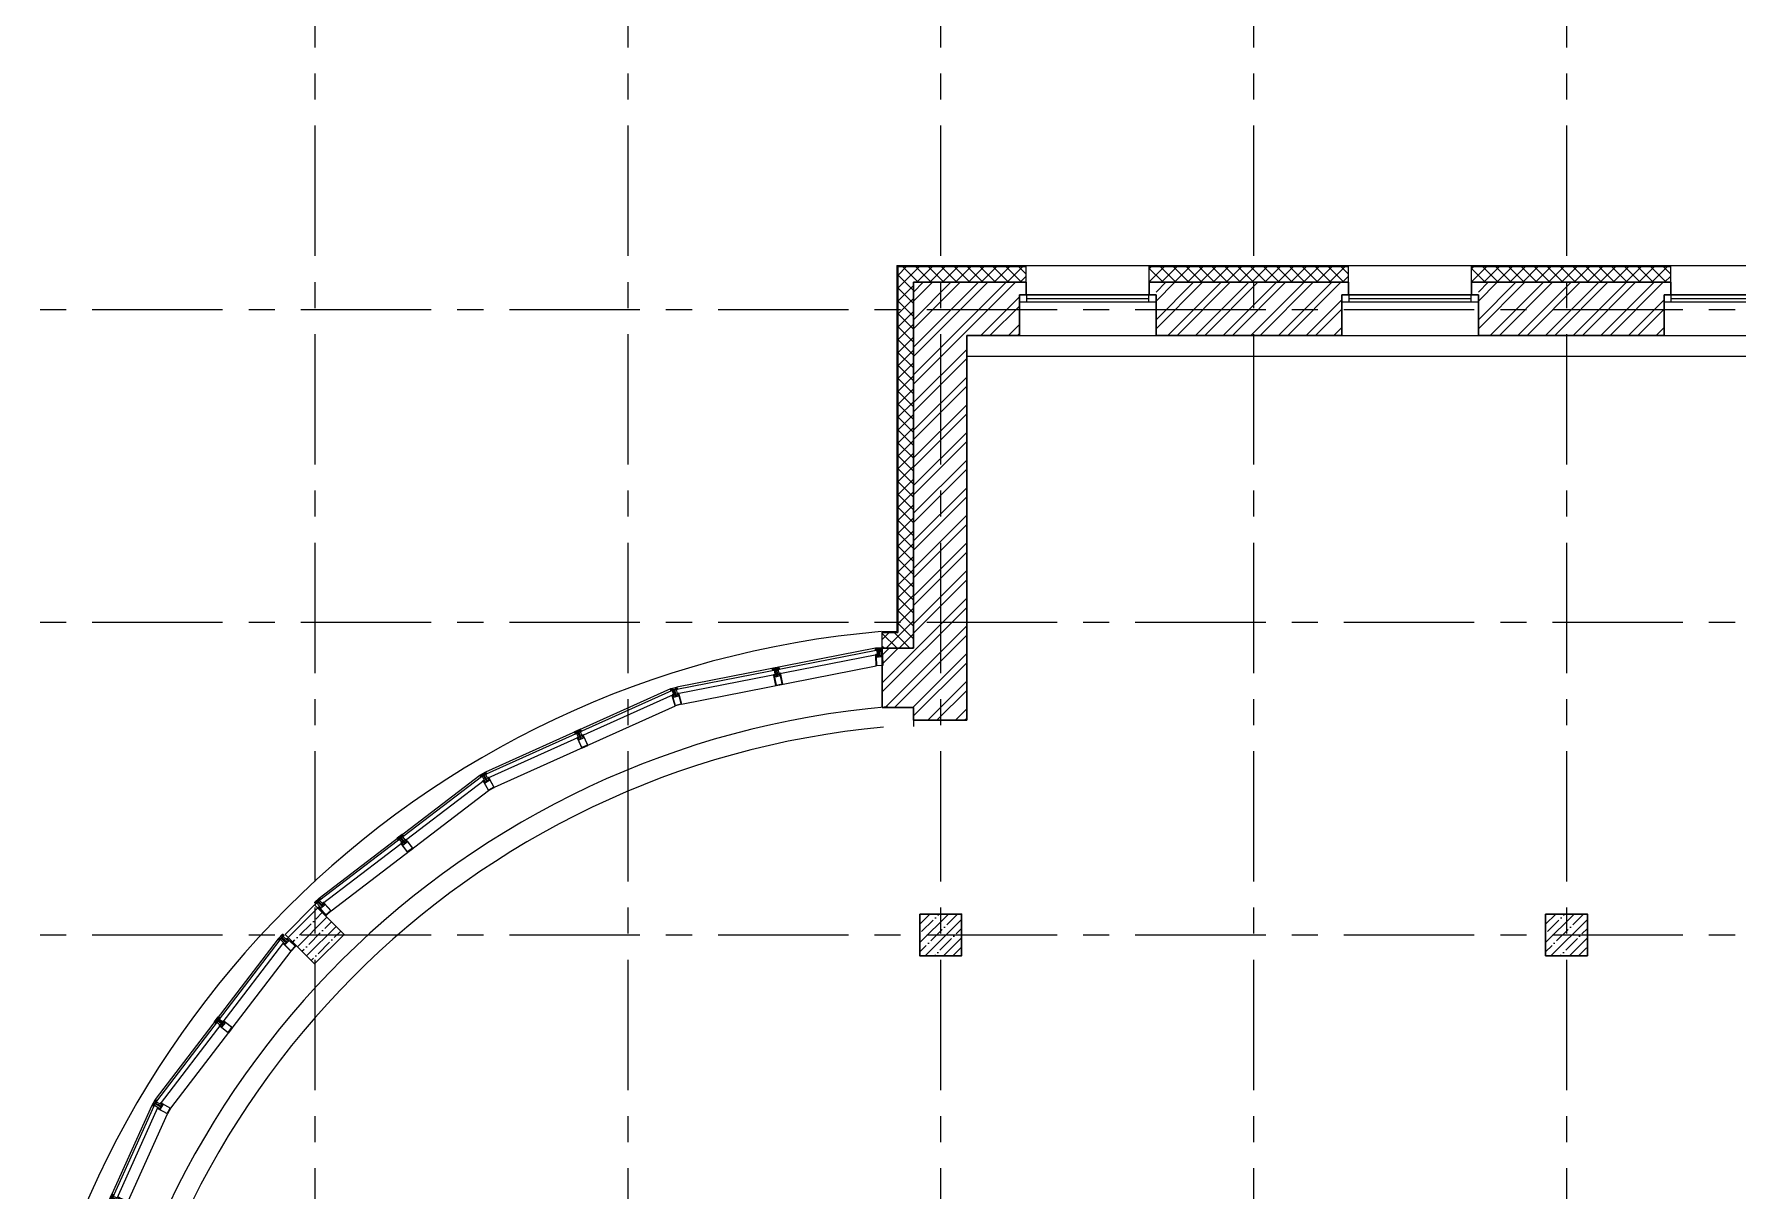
# Model space of a CAD drawing. Header units: millimetres. Extents: x -13407 to 8063098, y -54153 to 109271.
# Drawn here: x -3121 to 13214, y 66940 to 78036 of the extents above; entities that cross this region are included whole.
import ezdxf

# ---------------------------------------------------------------- set-up
doc = ezdxf.new("R2010")
doc.units = ezdxf.units.MM
doc.linetypes.add('CENTER', pattern=[2, 1.25, -0.25, 0.25, -0.25])
for name, color, linetype, lineweight in [('АР_Колонны', 5, 'Continuous', 30), ('АР_Колонны Штрих', 250, 'Continuous', 5), ('АР_Навесной фасад', 5, 'Continuous', 5), ('АР_Оси', 193, 'Continuous', 9), ('АР_Перегородки витражные', 152, 'Continuous', 13), ('АР_Подоконники', 163, 'Continuous', 9), ('АР_Сущ Несущая стена', 202, 'Continuous', 30), ('АР_Утеплитель', 250, 'Continuous', 9), ('АР_Штриховка кирпич', 250, 'Continuous', 9)]:
    doc.layers.add(name, color=color, linetype=linetype, lineweight=lineweight)
doc.layers.add('АР_новое окно', color=160, linetype='Continuous')
pattern_1 = [(335.76716334, (-69115.3163, 318510.941), (0.651582564, 1.447617495), []), (65.76716334, (-69115.3163, 318510.941), (-1.447617495, 0.651582564), [])]

# ---------------------------------------------------------------- blocks, each defined once
blk = doc.blocks.new('*U389')
at = {"layer": 'АР_новое окно', "lineweight": 20}
for p, q in [((0, 1310), (-70, 1310)), ((0, 0), (-70, 0))]:
    blk.add_line(p, q, dxfattribs=at)
at = {"layer": 'АР_новое окно'}
for p, q in [((-70, 1310), (-70, 0)), ((-70, 0), (-70, 1310)), ((0, 1310), (0, 0)), ((0, 1240), (-70, 1240)), ((-35, 1240), (-35, 70)), ((0, 70), (-70, 70))]:
    blk.add_line(p, q, dxfattribs=at)
blk = doc.blocks.new('*U390')
at = {"layer": 'АР_новое окно', "lineweight": 20}
for p, q in [((0, 1310), (-70, 1310)), ((0, 0), (-70, 0))]:
    blk.add_line(p, q, dxfattribs=at)
at = {"layer": 'АР_новое окно'}
for p, q in [((-70, 1310), (-70, 0)), ((-70, 0), (-70, 1310)), ((0, 1310), (0, 0)), ((0, 1240), (-70, 1240)), ((-35, 1240), (-35, 70)), ((0, 70), (-70, 70))]:
    blk.add_line(p, q, dxfattribs=at)
blk = doc.blocks.new('*U391')
at = {"layer": 'АР_новое окно', "lineweight": 20}
for p, q in [((0, 1310), (-70, 1310)), ((0, 0), (-70, 0))]:
    blk.add_line(p, q, dxfattribs=at)
at = {"layer": 'АР_новое окно'}
for p, q in [((-70, 1310), (-70, 0)), ((-70, 0), (-70, 1310)), ((0, 1310), (0, 0)), ((0, 1240), (-70, 1240)), ((-35, 1240), (-35, 70)), ((0, 70), (-70, 70))]:
    blk.add_line(p, q, dxfattribs=at)
blk = doc.blocks.new('стойка витр.')
h = blk.add_hatch()
h.set_pattern_fill('ANSI37', scale=0.5, angle=-69.2328)
h.set_pattern_definition(pattern_1)
edge = h.paths.add_edge_path()
edge.add_line((-23, 14), (-23, 15))
edge.add_arc((-23, 15), 0.427, 20.7605, 72.3)
edge.add_arc((-23, 16), 0.427, 110.764, 252.288, ccw=False)
edge.add_line((-23, 16), (-22, 16))
edge.add_arc((-22, 16), 0.183, 20.749, 110.7854, ccw=False)
edge.add_line((-22, 16), (-22, 16))
edge.add_arc((-22, 16), 0.183, 200.7666, 335.778)
edge.add_line((-22, 16), (-21, 18))
edge.add_arc((-22, 18), 0.637, 344.3928, 381.7249)
edge.add_line((-21, 18), (-23, 22))
edge.add_arc((-23, 22), 0.637, 19.8094, 57.1415)
edge.add_line((-23, 22), (-24, 23))
edge.add_arc((-24, 23), 0.183, 65.7564, 200.7677)
edge.add_line((-25, 23), (-24, 23))
edge.add_arc((-25, 23), 0.183, -69.251, 20.7854, ccw=False)
edge.add_line((-25, 23), (-26, 22))
edge.add_arc((-26, 23), 0.427, 149.2464, 290.7703, ccw=False)
edge.add_arc((-27, 23), 0.427, 329.2344, 380.7738)
edge.add_line((-26, 23), (-27, 24))
edge.add_arc((-27, 24), 0.183, 20.749, 110.7854)
edge.add_line((-27, 24), (-33, 22))
edge.add_arc((-33, 21), 0.306, 107.612, 200.6883)
edge.add_line((-34, 21), (-33, 21))
edge.add_arc((-33, 21), 0.304, 200.7453, 225.8124)
edge.add_line((-33, 21), (-32, 19))
edge.add_arc((-32, 19), 0.305, -108.8628, 45.7814, ccw=False)
edge.add_arc((-29, 28), 9.95, 231.9543, 250.0412, ccw=False)
edge.add_arc((-35, 20), 0.4, 42.3093, 119.225)
edge.add_arc((-35, 20), 0.602, 134.395, 228.6478)
edge.add_arc((-29, 28), 11, 232.0873, 240.8889)
edge.add_arc((-37, 13), 6.09, 40.7589, 60.6144, ccw=False)
edge.add_arc((-33, 17), 0.305, -34.8959, 41.6027, ccw=False)
edge.add_line((-32, 16), (-33, 16))
edge.add_arc((-33, 16), 0.305, 145.1101, 256.4243)
edge.add_line((-33, 15), (-32, 15))
edge.add_arc((-32, 15), 0.305, -34.8899, 76.4243, ccw=False)
edge.add_line((-32, 15), (-32, 14))
edge.add_arc((-32, 14), 0.305, 145.1101, 256.4243)
edge.add_line((-32, 13), (-31, 13))
edge.add_arc((-31, 13), 0.305, -24.2247, 76.4204, ccw=False)
edge.add_line((-31, 13), (-32, 11))
edge.add_arc((-31, 11), 0.305, 155.7711, 290.7403)
edge.add_line((-31, 11), (-23, 14))
edge.add_arc((-23, 14), 0.183, 290.749, 380.749)
edge = h.paths.add_edge_path(flags=16)
edge.add_line((-23, 21), (-22, 19))
edge.add_arc((-23, 18), 0.541, -69.2328, 20.7672, ccw=False)
edge.add_line((-23, 18), (-23, 18))
edge.add_arc((-24, 18), 0.541, 200.7672, 290.7672, ccw=False)
edge.add_line((-24, 18), (-25, 20))
edge.add_arc((-25, 20), 0.541, 110.7672, 200.7672, ccw=False)
edge.add_line((-25, 21), (-24, 21))
edge.add_arc((-24, 21), 0.541, 20.7672, 110.7672, ccw=False)
edge = h.paths.add_edge_path(flags=16)
edge.add_line((-27, 20), (-26, 17))
edge.add_arc((-26, 17), 0.541, -69.2328, 20.7672, ccw=False)
edge.add_line((-26, 16), (-28, 15))
edge.add_arc((-28, 16), 0.541, 200.7672, 290.7672, ccw=False)
edge.add_line((-29, 15), (-30, 19))
edge.add_arc((-30, 19), 0.541, 110.7672, 200.7672, ccw=False)
edge.add_line((-30, 20), (-28, 21))
edge.add_arc((-27, 20), 0.541, 20.7672, 110.7672, ccw=False)
h = blk.add_hatch()
h.set_pattern_fill('ANSI37', scale=0.5, angle=-69.2328)
h.set_pattern_definition([(335.76716334, (-69115.9168, 318510.7132), (0.651582564, 1.447617495), []), (65.76716334, (-69115.9168, 318510.7132), (-1.447617495, 0.651582564), [])])
edge = h.paths.add_edge_path()
edge.add_arc((-61, -46), 0.549, 155.7657, 200.7672)
edge.add_line((-62, -46), (-61, -44))
edge.add_arc((-61, -44), 0.183, 20.7672, 155.7657)
edge.add_line((-61, -44), (-61, -45))
edge.add_arc((-61, -45), 0.183, 200.7672, 290.7672)
edge.add_line((-61, -45), (-59, -44))
edge.add_arc((-60, -44), 0.427, -69.2328, 72.2936)
edge.add_arc((-59, -43), 0.427, 200.7672, 252.2936)
edge.add_line((-60, -43), (-63, -35))
edge.add_arc((-63, -34), 0.305, 110.7672, 200.7672)
edge.add_line((-63, -34), (-61, -33))
edge.add_arc((-60, -34), 0.304, 76.4029, 110.7672)
edge.add_line((-60, -33), (-60, -34))
edge.add_arc((-108, -56), 53, 16.7114, 24.8229)
edge.add_line((-57, -41), (-58, -41))
edge.add_arc((-58, -41), 0.305, 145.1109, 256.4234)
edge.add_line((-58, -42), (-57, -42))
edge.add_arc((-57, -42), 0.305, -34.8891, 76.4234)
edge.add_line((-57, -42), (-57, -43))
edge.add_arc((-57, -43), 0.305, 145.1109, 256.4234)
edge.add_line((-57, -44), (-56, -44))
edge.add_arc((-56, -44), 0.305, -34.8891, 76.4234)
edge.add_line((-56, -44), (-56, -45))
edge.add_arc((-56, -45), 0.305, 145.1109, 256.4234)
edge.add_line((-56, -46), (-55, -46))
edge.add_arc((-56, -46), 0.305, -34.8891, 76.4234)
edge.add_line((-55, -46), (-56, -47))
edge.add_arc((-56, -47), 0.305, 145.1109, 256.4234)
edge.add_line((-56, -47), (-55, -48))
edge.add_arc((-55, -48), 0.305, -34.8891, 76.4234)
edge.add_line((-55, -48), (-55, -49))
edge.add_arc((-55, -49), 0.305, 145.1109, 256.4234)
edge.add_line((-55, -49), (-54, -50))
edge.add_arc((-54, -50), 0.305, -34.8891, 76.4234)
edge.add_line((-54, -50), (-54, -51))
edge.add_arc((-54, -51), 0.305, 145.1109, 256.4234)
edge.add_line((-54, -51), (-53, -51))
edge.add_arc((-53, -52), 0.305, -43.6751, 76.4279)
edge.add_line((-53, -52), (-54, -53))
edge.add_arc((-54, -53), 0.305, 136.3286, 262.7471)
edge.add_arc((-55, -61), 7.99, 59.586, 82.7471)
edge.add_arc((-51, -54), 0.305, 253.291, 419.586)
edge.add_arc((-53, -61), 6.03, 73.291, 110.7672)
edge.add_line((-55, -55), (-55, -55))
edge.add_arc((-55, -55), 0.427, 200.7672, 290.7672)
edge.add_line((-55, -55), (-57, -51))
edge.add_arc((-56, -51), 0.427, 149.2366, 200.7672)
edge.add_arc((-57, -51), 0.427, -30.7634, 40.0143)
edge.add_arc((-57, -51), 0.427, 40.0005, 110.7672)
edge.add_line((-57, -50), (-58, -51))
edge.add_arc((-58, -51), 0.183, 110.7672, 200.7672)
edge.add_line((-58, -51), (-58, -51))
edge.add_arc((-59, -51), 0.183, 245.7686, 380.7672)
edge.add_line((-59, -51), (-60, -51))
edge.add_arc((-60, -50), 0.549, 200.7672, 245.7686)
edge.add_line((-60, -50), (-62, -46))
edge = h.paths.add_edge_path(flags=16)
edge.add_arc((-59, -49), 0.541, 200.7672, 290.7672)
edge.add_line((-61, -47), (-60, -49))
edge.add_arc((-60, -47), 0.541, 110.7672, 200.7672)
edge.add_line((-59, -46), (-60, -46))
edge.add_arc((-59, -46), 0.541, 20.7672, 110.7672)
edge.add_line((-58, -48), (-59, -46))
edge.add_arc((-58, -49), 0.541, -69.2328, 20.7672)
edge.add_line((-59, -50), (-58, -49))
h = blk.add_hatch()
h.set_pattern_fill('ANSI37', scale=0.5, angle=-69.2328)
h.set_pattern_definition(pattern_1)
edge = h.paths.add_edge_path()
edge.add_line((-8, -26), (-7, -27))
edge.add_arc((-8, -27), 0.427, -30.7656, 20.7738, ccw=False)
edge.add_arc((-7, -27), 0.427, 149.2464, 290.7703)
edge.add_line((-7, -28), (-6, -27))
edge.add_arc((-6, -27), 0.183, 290.749, 380.7854)
edge.add_line((-6, -27), (-6, -27))
edge.add_arc((-6, -27), 0.183, 65.7564, 200.7677, ccw=False)
edge.add_line((-5, -27), (-4, -27))
edge.add_arc((-4, -28), 0.637, 19.8094, 57.1415, ccw=False)
edge.add_line((-4, -28), (-2, -31))
edge.add_arc((-3, -32), 0.637, -15.6072, 21.7249, ccw=False)
edge.add_line((-2, -32), (-3, -33))
edge.add_arc((-3, -33), 0.183, 200.7666, 335.778, ccw=False)
edge.add_line((-3, -33), (-3, -33))
edge.add_arc((-3, -33), 0.183, 20.749, 110.7854)
edge.add_line((-3, -33), (-4, -34))
edge.add_arc((-4, -34), 0.427, 110.764, 252.288)
edge.add_arc((-5, -35), 0.427, 20.7605, 72.3, ccw=False)
edge.add_line((-4, -35), (-4, -36))
edge.add_arc((-4, -36), 0.183, -69.251, 20.7854, ccw=False)
edge.add_line((-4, -36), (-11, -38))
edge.add_arc((-11, -38), 0.306, 200.846, 293.9223, ccw=False)
edge.add_line((-11, -38), (-11, -38))
edge.add_arc((-11, -37), 0.304, 175.722, 200.789, ccw=False)
edge.add_line((-11, -37), (-11, -35))
edge.add_arc((-12, -35), 0.305, 355.7529, 510.3972)
edge.add_arc((-3, -40), 9.95, 151.4932, 169.58)
edge.add_arc((-13, -38), 0.4, 282.3093, 359.225, ccw=False)
edge.add_arc((-13, -38), 0.602, 172.8865, 267.1393, ccw=False)
edge.add_arc((-3, -40), 11, 160.6454, 169.447, ccw=False)
edge.add_arc((-19, -34), 6.09, 340.92, 360.7754)
edge.add_arc((-13, -34), 0.305, 359.9316, 436.4302)
edge.add_line((-13, -34), (-14, -34))
edge.add_arc((-14, -33), 0.305, 145.1101, 256.4243, ccw=False)
edge.add_line((-14, -33), (-14, -32))
edge.add_arc((-14, -32), 0.305, 325.1101, 436.4243)
edge.add_line((-14, -32), (-15, -32))
edge.add_arc((-15, -31), 0.305, 145.1101, 256.4243, ccw=False)
edge.add_line((-15, -31), (-14, -30))
edge.add_arc((-15, -30), 0.305, 325.1139, 425.759)
edge.add_line((-15, -30), (-16, -29))
edge.add_arc((-16, -29), 0.305, 110.794, 245.7633, ccw=False)
edge.add_line((-16, -29), (-8, -26))
edge.add_arc((-8, -26), 0.183, 20.7854, 110.7854, ccw=False)
edge = h.paths.add_edge_path(flags=16)
edge.add_line((-3, -31), (-4, -29))
edge.add_arc((-5, -29), 0.541, 20.7672, 110.7672)
edge.add_line((-5, -28), (-6, -29))
edge.add_arc((-6, -29), 0.541, 110.7672, 200.7672)
edge.add_line((-6, -29), (-5, -32))
edge.add_arc((-5, -32), 0.541, 200.7672, 290.7672)
edge.add_line((-5, -32), (-4, -32))
edge.add_arc((-4, -31), 0.541, 290.7672, 380.7672)
edge = h.paths.add_edge_path(flags=16)
edge.add_line((-7, -33), (-8, -29))
edge.add_arc((-9, -30), 0.541, 20.7672, 110.7672)
edge.add_line((-9, -29), (-11, -30))
edge.add_arc((-11, -31), 0.541, 110.7672, 200.7672)
edge.add_line((-11, -31), (-10, -34))
edge.add_arc((-10, -34), 0.541, 200.7672, 290.7672)
edge.add_line((-9, -35), (-7, -34))
edge.add_arc((-7, -33), 0.541, 290.7672, 380.7672)
at = {"lineweight": 0, "ltscale": 100, "transparency": 33554687}
for points in [[(-69, -58), (-90, -2), (-90, -1), (-89, -1), (-89, -1), (-88, -3), (-87, -3), (-87, -3), (-86, -3), (-87, -1), (-87, 0), (-82, 2), (-81, 1), (-80, 1), (-77, 4), (-78, 5), (-90, 0), (-91, -2), (-70, -59), (-68, -60), (-55, -55), (-55, -54), (-59, -54), (-59, -54), (-60, -56), (-65, -58), (-66, -57), (-67, -55), (-67, -55), (-68, -55), (-68, -56), (-67, -58), (-67, -58), (-68, -59)], [(66, 59), (-27, 24), (-26, 22), (-25, 22), (-25, 22), (-25, 23), (-21, 25), (-19, 21), (-19, 21), (-19, 21), (-18, 17), (-22, 16), (-23, 17), (-23, 16), (-23, 16), (-23, 14), (-17, 16), (-16, 17), (-15, 20), (-15, 20), (-17, 24), (-17, 25), (-17, 25), (-14, 27), (-12, 26), (-4, 5), (-5, 4), (-33, -7), (-33, -7), (-32, -8), (-31, -9), (-30, -9), (-30, -9), (-29, -9), (-29, -8), (-28, -9), (-27, -8), (-27, -8), (-26, -8), (-25, -7), (-25, -7), (-25, -7), (-24, -7), (-24, -6), (-23, -7), (-22, -6), (-22, -6), (-21, -6), (-20, -6), (-20, -5), (-20, -5), (-19, -5), (-18, -4), (-18, -5), (-17, -4), (-15, -5), (-15, -6), (-16, -8), (-16, -9), (-16, -8), (-17, -9), (-18, -9), (-18, -9), (-19, -9), (-19, -10), (-20, -10), (-21, -10), (-21, -11), (-21, -10), (-23, -11), (-23, -11), (-23, -11), (-24, -11), (-24, -12), (-25, -12), (-26, -12), (-26, -13), (-26, -12), (-28, -13), (-28, -13), (-28, -13), (-29, -13), (-29, -14), (-30, -15), (-29, -16), (-29, -16), (-1, -6), (0, -6), (8, -28), (8, -29), (4, -31), (3, -30), (3, -29), (2, -25), (2, -25), (-1, -23), (-2, -23), (-8, -25), (-7, -27), (-6, -28), (-6, -27), (-6, -26), (-2, -25), (0, -28), (0, -28), (0, -29), (1, -32), (-4, -34), (-4, -33), (-4, -33), (-5, -34), (-4, -36), (89, -1), (89, 1), (67, 59)], [(64, 56), (85, 0), (11, -28), (-11, 28)]]:
    blk.add_lwpolyline(points, close=True, dxfattribs=at)
for points in [[(-74, -6), (-74, -6), (-75, -6), (-74, -7), (-77, -8, -0.414362), (-77, -8), (-79, -2, -0.414326), (-79, 0), (-77, 0), (-77, -1), (-76, 0), (-76, 0), (-77, 3, 0.551224), (-78, 4), (-80, 1, -0.267349), (-81, 1), (-82, 1, 0.249629), (-83, 1), (-86, -2, 0.827043), (-86, -3), (-82, -2, -0.414326), (-81, -2), (-78, -9, 0.414326), (-77, -10), (-76, -9, -0.082799), (-72, -16), (-68, -26), (-68, -26), (-68, -26), (-65, -35, -0.082799), (-63, -43), (-64, -44, 0.414326), (-65, -45), (-62, -52, -0.414326), (-62, -53), (-66, -55, 0.827043), (-66, -56), (-61, -56, 0.249629), (-61, -55), (-60, -54, -0.267349), (-59, -54), (-56, -54, 0.551224), (-56, -54), (-57, -51), (-57, -50), (-58, -50), (-58, -51), (-59, -52, -0.414326), (-60, -51), (-63, -45, -0.414362), (-63, -45), (-60, -44), (-60, -45), (-60, -45), (-59, -44)], [(-32, -8), (-33, -7, 0.523933), (-33, -7), (-64, -19, 0.414326), (-65, -20), (-64, -21, 0.410627), (-63, -21), (-63, -21, 0.492552), (-63, -21), (-63, -20, -0.441111), (-63, -20), (-61, -19, -0.208057), (-60, -19, -0.000016), (-57, -21, -0.439819), (-56, -22, -0.000016), (-58, -25, -0.208057), (-58, -26), (-60, -27, -0.441111), (-60, -26), (-61, -26, 0.492552), (-61, -26), (-61, -26, 0.410627), (-62, -27), (-61, -28, 0.414326), (-61, -28), (-30, -17, 0.523933), (-29, -16), (-30, -15)]]:
    blk.add_lwpolyline(points, format="xyb", close=True, dxfattribs=at)
at = {"color": 7, "lineweight": 0, "ltscale": 100, "transparency": 33554687}
for points in [[(-74, 3, 0.57795), (-74, 4), (-75, 4, -0.615334), (-75, 4, 0.101403), (-74, 7, 0.887085), (-74, 7, -0.164997), (-77, 5), (-77, 5, 0.414304), (-78, 4), (-76, 1, 0.228696), (-76, 1, -0.319049), (-76, 0, -0.319002), (-76, 0), (-77, -1, -0.4144), (-77, -1), (-78, 0, 0.668339), (-78, 0), (-79, -2, 0.198883), (-79, -2), (-77, -6, 0.198883), (-77, -7), (-75, -7, 0.668339), (-75, -7), (-75, -7, -0.4144), (-75, -7), (-74, -6, -0.710202), (-73, -7, 0.228696), (-73, -7), (-70, -16, 0.414362), (-70, -16), (-67, -15, 0.151171), (-67, -15), (-67, -15, 0.035408), (-70, -8), (-71, -7, -0.527868), (-71, -7), (-70, -6, 0.527868), (-71, -6), (-72, -5, -0.527868), (-72, -5), (-71, -4, 0.527868), (-71, -4), (-72, -4, -0.527868), (-72, -3), (-72, -2, 0.527868), (-72, -2), (-73, -2, -0.527868), (-73, -1), (-73, 0, 0.527868), (-73, 0), (-74, 0, -0.527868), (-74, 1), (-73, 1, 0.527868), (-74, 2), (-74, 2, -0.527868), (-75, 3)], [(-23, 14), (-23, 15, 0.228752), (-23, 15, -0.710164), (-23, 16), (-22, 16, -0.4144), (-22, 16), (-22, 16, 0.66825), (-22, 16), (-21, 18, 0.164348), (-21, 18), (-23, 22, 0.164348), (-23, 22), (-24, 23, 0.66825), (-25, 23), (-24, 23, -0.4144), (-25, 23), (-26, 22, -0.710164), (-26, 23, 0.228752), (-26, 23), (-27, 24, 0.4144), (-27, 24), (-33, 22, 0.430028), (-34, 21), (-33, 21, 0.109814), (-33, 21), (-32, 19, -0.800036), (-32, 18, -0.079083), (-35, 20, 0.348803), (-35, 20, 0.436125), (-35, 19, 0.038423), (-34, 18, -0.086853), (-32, 17, -0.346763), (-32, 16), (-33, 16, 0.527877), (-33, 15), (-32, 15, -0.527877), (-32, 15), (-32, 14, 0.527877), (-32, 13), (-31, 13, -0.469739), (-31, 13), (-32, 11, 0.667984), (-31, 11), (-23, 14, 0.414214)], [(-53, -51, -0.57795), (-53, -52), (-54, -53, 0.615334), (-54, -53, -0.101403), (-51, -54, -0.887085), (-51, -55, 0.164997), (-55, -55), (-55, -55, -0.414304), (-55, -55), (-57, -51, -0.228696), (-57, -51, 0.319049), (-57, -50, 0.319002), (-57, -50), (-58, -51, 0.4144), (-58, -51), (-58, -51, -0.668339), (-59, -51), (-60, -51, -0.198883), (-60, -50), (-62, -46, -0.198883), (-62, -46), (-61, -44, -0.668339), (-61, -44), (-61, -45, 0.4144), (-61, -45), (-59, -44, 0.710202), (-59, -43, -0.228696), (-60, -43), (-63, -35, -0.414362), (-63, -34), (-61, -33, -0.151171), (-60, -33), (-60, -34, -0.035408), (-57, -41), (-58, -41, 0.527868), (-58, -42), (-57, -42, -0.527868), (-57, -42), (-57, -43, 0.527868), (-57, -44), (-56, -44, -0.527868), (-56, -44), (-56, -45, 0.527868), (-56, -46), (-55, -46, -0.527868), (-55, -46), (-56, -47, 0.527868), (-56, -47), (-55, -48, -0.527868), (-55, -48), (-55, -49, 0.527868), (-55, -49), (-54, -50, -0.527868), (-54, -50), (-54, -51, 0.527868), (-54, -51)], [(-8, -26), (-7, -27, -0.228752), (-7, -27, 0.710164), (-7, -28), (-6, -27, 0.4144), (-6, -27), (-6, -27, -0.66825), (-5, -27), (-4, -27, -0.164348), (-4, -28), (-2, -31, -0.164348), (-2, -32), (-3, -33, -0.66825), (-3, -33), (-3, -33, 0.4144), (-3, -33), (-4, -34, 0.710164), (-4, -34, -0.228752), (-4, -35), (-4, -36, -0.4144), (-4, -36), (-11, -38, -0.430028), (-11, -38), (-11, -38, -0.109814), (-11, -37), (-11, -35, 0.800036), (-12, -35, 0.079083), (-13, -38, -0.348803), (-13, -38, -0.436125), (-14, -38, -0.038423), (-13, -36, 0.086853), (-13, -34, 0.346763), (-13, -34), (-14, -34, -0.527877), (-14, -33), (-14, -32, 0.527877), (-14, -32), (-15, -32, -0.527877), (-15, -31), (-14, -30, 0.469739), (-15, -30), (-16, -29, -0.667984), (-16, -29), (-8, -26, -0.414214)]]:
    blk.add_lwpolyline(points, format="xyb", close=True, dxfattribs=at)
for points in [[(-72, 0), (-73, 0)], [(-27, 24), (-27, 24)], [(-23, 14), (-23, 14)]]:
    blk.add_lwpolyline(points, dxfattribs=at)
blk.add_lwpolyline([(-73, 0), (-55, -48), (-54, -48), (-72, 0)], close=True)
at = {"lineweight": 0, "ltscale": 100, "transparency": 33554687}
for points in [[(-70, -6), (-69, -6), (-31, 9), (-31, 9), (-31, 11)], [(-56, -42), (-56, -41), (-17, -27), (-17, -27), (-16, -29)]]:
    blk.add_lwpolyline(points, dxfattribs=at)
at = {"color": 7}
for points in [[(-27, 20), (-26, 17, -0.414214), (-26, 16), (-28, 15, -0.414214), (-29, 15), (-30, 19, -0.414214), (-30, 20), (-28, 21, -0.414214)], [(-23, 21), (-22, 19, -0.414214), (-23, 18), (-23, 18, -0.414214), (-24, 18), (-25, 20, -0.414214), (-25, 21), (-24, 21, -0.414214)], [(-75, -2), (-74, -4, -0.414214), (-75, -5), (-76, -5, -0.414214), (-77, -5), (-78, -3, -0.414214), (-77, -2), (-76, -2, -0.414214)], [(-58, -48), (-59, -46, 0.414214), (-59, -46), (-60, -46, 0.414214), (-61, -47), (-60, -49, 0.414214), (-59, -50), (-58, -49, 0.414214)], [(-7, -33), (-8, -29, 0.414214), (-9, -29), (-11, -30, 0.414214), (-11, -31), (-10, -34, 0.414214), (-9, -35), (-7, -34, 0.414214)], [(-3, -31), (-4, -29, 0.414214), (-5, -28), (-6, -29, 0.414214), (-6, -29), (-5, -32, 0.414214), (-5, -32), (-4, -32, 0.414214)]]:
    blk.add_lwpolyline(points, format="xyb", close=True, dxfattribs=at)
at = {"color": 7, "lineweight": 0, "ltscale": 100, "transparency": 33554687}
blk.add_arc((-33, 21), 0.305, 110.7562, 200.7779, dxfattribs=at)
blk = doc.blocks.new('A$Ca602dfc3')
at = {"layer": 'АР_Навесной фасад', "ltscale": 100}
for p, q in [((1718, -116), (552, -1668)), ((1735, -125), (566, -1683)), ((1769, -150), (599, -1708)), ((1842, -232), (701, -1749)), ((-260, -3502), (523, -1722)), ((-243, -3512), (542, -1727)), ((-204, -3527), (580, -1743)), ((-96, -3545), (671, -1804)), ((-635, -5471), (-276, -3562)), ((-256, -3561), (-616, -5477)), ((-215, -3568), (-575, -5482)), ((-112, -3605), (-465, -5476))]:
    blk.add_line(p, q, dxfattribs=at)
at = {"layer": 'АР_Перегородки витражные', "xscale": -1}
for p, rotation in [((1802, -152), 158.0578973746889), ((1201, -945), 163.6115593509506), ((613, -1737), 172.094651146425), ((211, -2642), 176.7667326082509)]:
    blk.add_blockref('стойка витр.', p, dxfattribs=dict(at, rotation=rotation))
at = {"layer": 'АР_Перегородки витражные'}
for p, rotation in [((-185, -3554), 324.6577666672254), ((-371, -4528), 327.9724738192307), ((-550, -5505), 337.496536021997)]:
    blk.add_blockref('стойка витр.', p, dxfattribs=dict(at, rotation=rotation))

msp = doc.modelspace()

# ---------------------------------------------------------------- hatches: boundary and pattern name
at = {"layer": 'АР_Колонны Штрих', "ltscale": 100}
h = msp.add_hatch(dxfattribs=at)
h.set_pattern_fill('ANSI35', color=256, scale=500)
h.set_pattern_definition([(45, (-957799.89, 109277.26), (-88.388348, 88.388348), []), (45, (-957711.5, 109277.26), (-88.388348, 88.388348), [156.25, -31.25, 0, -31.25])])
h.paths.add_polyline_path([(-432, 69682.6), (-714.9, 69399.7), (-432, 69116.9), (-149.2, 69399.7)])
h = msp.add_hatch(dxfattribs=at)
h.set_pattern_fill('ANSI35', color=256, scale=500)
h.set_pattern_definition([(45, (-951682.16, 109466.47), (-88.388348, 88.388348), []), (45, (-951593.77, 109466.47), (-88.388348, 88.388348), [156.25, -31.25, 0, -31.25])])
h.paths.add_polyline_path([(5769.9, 69595), (5369.9, 69595), (5369.9, 69195), (5769.9, 69195)])
h = msp.add_hatch(dxfattribs=at)
h.set_pattern_fill('ANSI35', color=256, scale=500)
h.set_pattern_definition([(45, (-945682.16, 109466.47), (-88.388348, 88.388348), []), (45, (-945593.77, 109466.47), (-88.388348, 88.388348), [156.25, -31.25, 0, -31.25])])
h.paths.add_polyline_path([(11769.9, 69595), (11369.9, 69595), (11369.9, 69195), (11769.9, 69195)])
at = {"layer": 'АР_Утеплитель', "ltscale": 100}
h = msp.add_hatch(dxfattribs=at)
h.set_pattern_fill('ANSI37', color=256, scale=700)
h.set_pattern_definition([(45, (-971980.03, 111547.145), (-61.871843, 61.871843), []), (135, (-971980.03, 111547.145), (-61.871843, -61.871843), [])])
h.paths.add_polyline_path([(6389.9, 75655), (5309.9, 75655), (5309.9, 72145.2), (5009.9, 72145.2), (5009.9, 72295.2), (5159.9, 72295.2), (5159.9, 75805), (6389.9, 75805)])
h = msp.add_hatch(dxfattribs=at)
h.set_pattern_fill('ANSI37', color=256, scale=700)
h.set_pattern_definition([(45, (-968890.03, 111547.145), (-61.871843, 61.871843), []), (135, (-968890.03, 111547.145), (-61.871843, -61.871843), [])])
h.paths.add_polyline_path([(9479.9, 75655), (9479.9, 75805), (7569.9, 75805), (7569.9, 75655)])
h = msp.add_hatch(dxfattribs=at)
h.set_pattern_fill('ANSI37', color=256, scale=700)
h.set_pattern_definition([(45, (-965800.03, 111547.145), (-61.871843, 61.871843), []), (135, (-965800.03, 111547.145), (-61.871843, -61.871843), [])])
h.paths.add_polyline_path([(10799.2, 75655), (10799.2, 75805), (10659.9, 75805), (10659.9, 75655)])
h.paths.add_polyline_path([(10799.2, 75805), (10799.2, 75655), (12569.9, 75655), (12569.9, 75805)])
at = {"layer": 'АР_Штриховка кирпич', "ltscale": 100}
h = msp.add_hatch(dxfattribs=at)
h.set_pattern_fill('ANSI32', color=256, scale=500)
h.set_pattern_definition([(45, (-992969.71, 112221.18), (-132.58252, 132.58252), []), (45, (-992881.32, 112221.18), (-132.58252, 132.58252), [])])
h.paths.add_polyline_path([(6324.9, 75655), (5309.9, 75655), (5309.9, 72145.2), (5009.9, 72145.2), (5009.9, 71578.3), (5309.9, 71578.3), (5309.9, 71455), (5819.9, 71455), (5819.9, 75145), (6324.9, 75145)])
h = msp.add_hatch(dxfattribs=at)
h.set_pattern_fill('ANSI32', color=256, scale=500)
h.set_pattern_definition([(45, (-990644.71, 112221.18), (-132.58252, 132.58252), []), (45, (-990556.32, 112221.18), (-132.58252, 132.58252), [])])
h.paths.add_polyline_path([(9414.9, 75655), (7634.9, 75655), (7634.9, 75145), (9414.9, 75145)])
h = msp.add_hatch(dxfattribs=at)
h.set_pattern_fill('ANSI32', color=256, scale=500)
h.set_pattern_definition([(45, (-987554.71, 112221.18), (-132.58252, 132.58252), []), (45, (-987466.32, 112221.18), (-132.58252, 132.58252), [])])
h.paths.add_polyline_path([(12504.9, 75655), (10724.9, 75655), (10724.9, 75145), (12504.9, 75145)])

# ---------------------------------------------------------------- linework, layer by layer
at = {"layer": 'АР_Колонны', "ltscale": 100}
for points in [[(-714.9, 69399.7), (-432, 69682.6), (-149.2, 69399.7), (-432, 69116.9)], [(5369.9, 69595), (5769.9, 69595), (5769.9, 69195), (5369.9, 69195)], [(11369.9, 69595), (11769.9, 69595), (11769.9, 69195), (11369.9, 69195)]]:
    msp.add_lwpolyline(points, close=True, dxfattribs=at)
at = {"layer": 'АР_Навесной фасад', "ltscale": 100}
for p, q in [((5149.9, 75815), (5149.9, 72305.2)), ((5159.9, 75805), (5159.9, 72295.2)), ((5159.9, 75805), (6389.9, 75805)), ((7569.9, 75805), (9479.9, 75805)), ((10659.9, 75805), (11102.7, 75805)), ((11039.2, 75815), (14989.9, 75815)), ((11039.2, 75805), (12569.9, 75805))]:
    msp.add_line(p, q, dxfattribs=at)
for points in [[(6389.9, 75655), (6389.9, 75815)], [(7569.9, 75655), (7569.9, 75815)], [(9479.9, 75655), (9479.9, 75815)], [(10659.9, 75655), (10659.9, 75815)], [(12569.9, 75655), (12569.9, 75815)], [(5009.9, 72305.2), (5149.9, 72305.2)], [(5009.9, 72145.2), (5009.9, 72305.2)], [(5009.9, 72295.2), (5159.9, 72295.2)]]:
    msp.add_lwpolyline(points, dxfattribs=at)
at = {"layer": 'АР_новое окно'}
for p, q in [((5149.9, 75815), (9479.9, 75815)), ((9479.9, 75815), (11102.7, 75815)), ((6324.9, 75145), (7634.9, 75145)), ((9414.9, 75145), (10724.9, 75145)), ((12504.9, 75145), (13814.9, 75145))]:
    msp.add_line(p, q, dxfattribs=at)
at = {"layer": 'АР_Оси', "linetype": 'CENTER', "ltscale": 1000}
for p, q in [((-430.1, 79157.5), (-430.1, 23425.1)), ((2569.9, 79157.5), (2569.9, 23425.1)), ((5569.9, 79157.5), (5569.9, 23425.1)), ((8569.9, 79157.5), (8569.9, 23425.1)), ((11569.9, 79157.5), (11569.9, 23425.1)), ((-12563.8, 75395), (70614.6, 75395)), ((-12563.8, 72395), (70614.6, 72395)), ((-12563.8, 69395), (70614.6, 69395)), ((-12563.8, 69395), (70614.6, 69395))]:
    msp.add_line(p, q, dxfattribs=at)
at = {"layer": 'АР_Подоконники', "ltscale": 100}
for p, q in [((5819.9, 74945), (14319.9, 74945)), ((5309.9, 71455), (5309.9, 71393.2))]:
    msp.add_line(p, q, dxfattribs=at)
msp.add_arc((5777.6, 63187.3), 8235.7, 95.26614, 175.12348, dxfattribs=at)
at = {"layer": 'АР_Сущ Несущая стена', "ltscale": 100}
for p, q in [((5309.9, 75655), (5309.9, 72145.2)), ((5309.9, 75655), (6389.9, 75655)), ((6389.9, 75536.1), (6389.9, 75655)), ((7569.9, 75655), (9479.9, 75655)), ((7569.9, 75536.1), (7569.9, 75655)), ((9479.9, 75536.1), (9479.9, 75655)), ((10659.9, 75655), (12569.9, 75655)), ((10659.9, 75536.1), (10659.9, 75655)), ((12569.9, 75536.1), (12569.9, 75655)), ((6324.9, 75536.1), (6324.9, 75145)), ((6324.9, 75536.1), (6389.9, 75536.1)), ((7569.9, 75536.1), (7634.9, 75536.1)), ((7634.9, 75536.1), (7634.9, 75145)), ((9414.9, 75536.1), (9414.9, 75145)), ((9414.9, 75536.1), (9479.9, 75536.1)), ((10659.9, 75536.1), (10724.9, 75536.1)), ((10724.9, 75536.1), (10724.9, 75145)), ((12504.9, 75536.1), (12504.9, 75145)), ((12504.9, 75536.1), (12569.9, 75536.1)), ((5819.9, 75145), (5819.9, 71455)), ((5819.9, 75145), (6324.9, 75145)), ((7634.9, 75145), (9414.9, 75145)), ((10724.9, 75145), (12504.9, 75145)), ((5009.9, 72145.2), (5009.9, 71578.3)), ((5309.9, 71578.3), (5309.9, 71455)), ((5309.9, 71455), (5819.9, 71455))]:
    msp.add_line(p, q, dxfattribs=at)
for points in [[(5009.9, 72145.2), (5309.9, 72145.2)], [(5009.9, 71578.3), (5309.9, 71578.3)]]:
    msp.add_lwpolyline(points, dxfattribs=at)
at = {"layer": 'АР_Сущ Несущая стена', "lineweight": 18, "ltscale": 100}
for centre, radius, start, end in [((5776.8, 63189.1), 9148.9, 94.87234, 175.19782), ((5777.6, 63187.3), 8425.7, 94.87652, 174.79678)]:
    msp.add_arc(centre, radius, start, end, dxfattribs=at)

# ---------------------------------------------------------------- block references
at = {"ltscale": 100, "xscale": -1, "rotation": 90.47171515599885}
msp.add_blockref('A$Ca602dfc3', (-519.6, 71465.9), dxfattribs=at)
at = {"ltscale": 100, "rotation": 359.5025506726814}
msp.add_blockref('A$Ca602dfc3', (-2498.2, 69488.2), dxfattribs=at)
at = {"layer": 'АР_новое окно', "xscale": -1, "rotation": 90}
for name, p in [('*U391', (7634.9, 75466.1)), ('*U390', (10724.9, 75466.1)), ('*U389', (13814.9, 75466.1))]:
    msp.add_blockref(name, p, dxfattribs=at)

doc.saveas('drawing.dxf')
